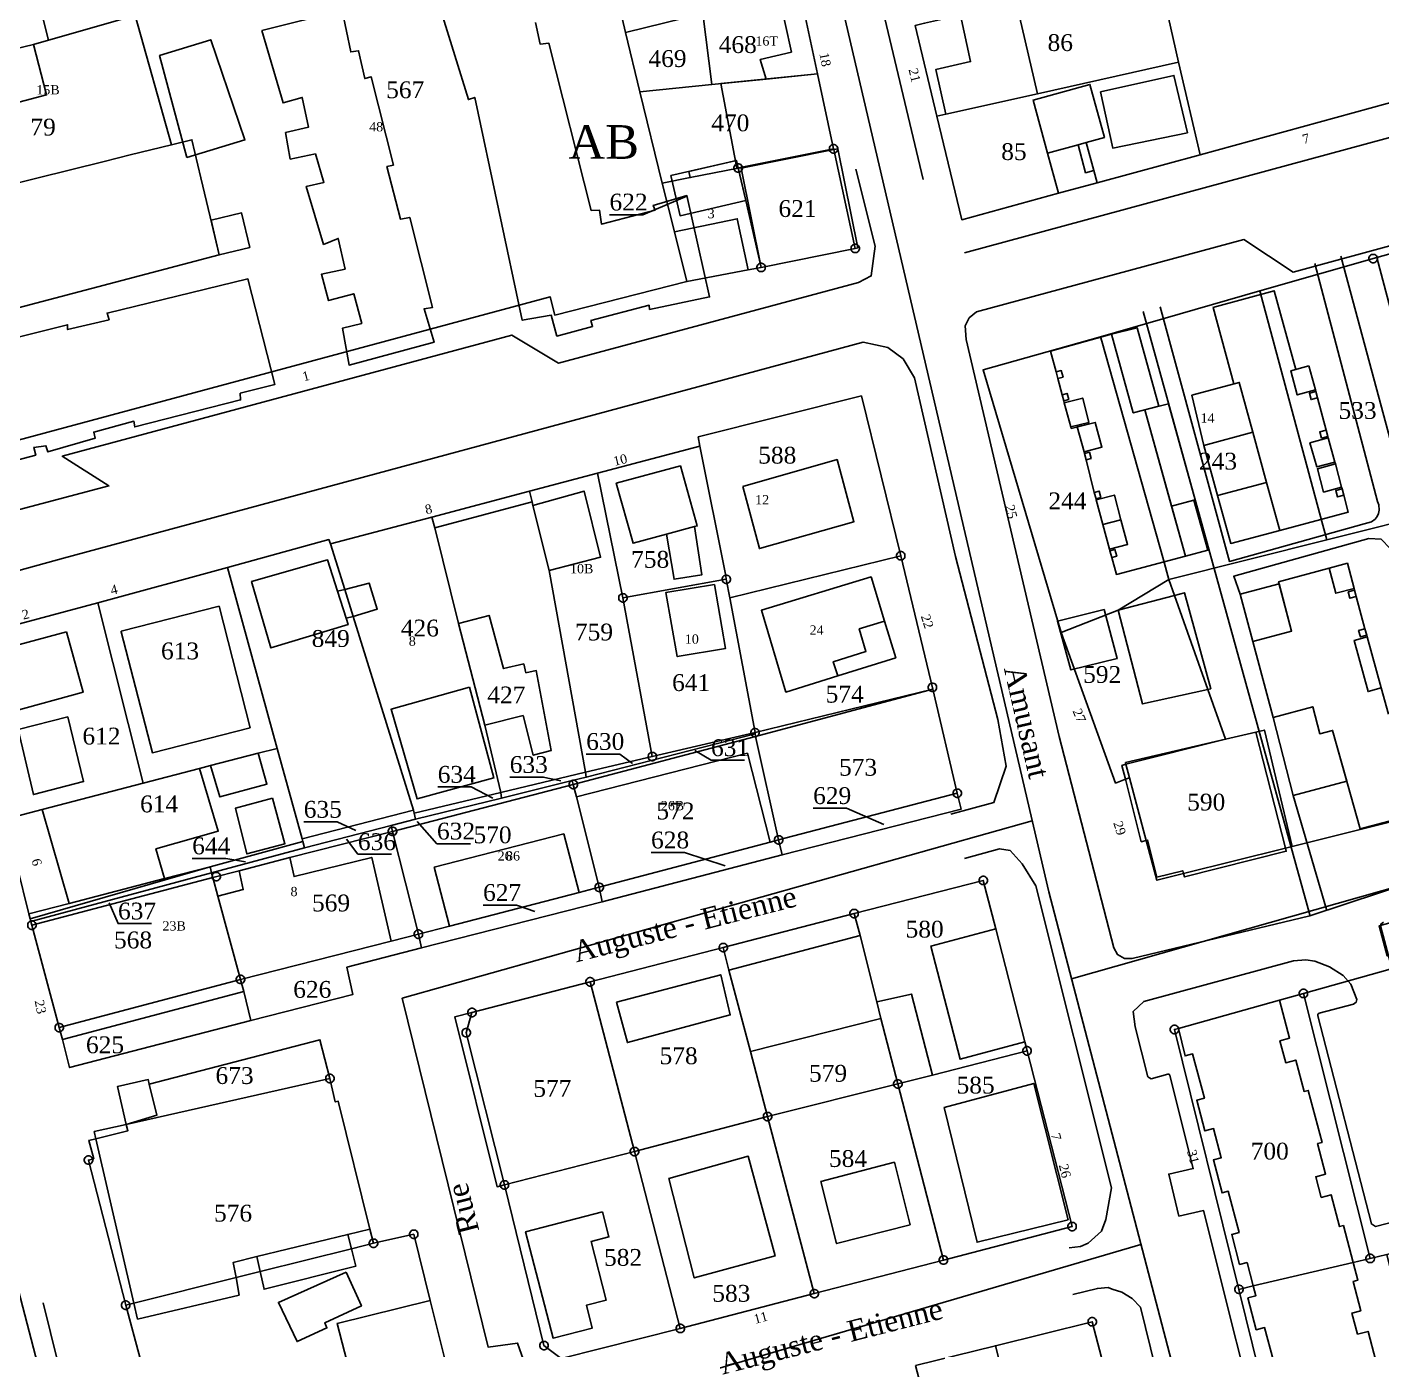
# Model space of a CAD drawing. Extents: x 351895 to 352714, y 545172 to 545744.
# Drawn here: x 352239.9 to 352401, y 545318.1 to 545475.4 of the extents above; entities that cross this region are included whole.
import ezdxf

# ---------------------------------------------------------------- set-up
doc = ezdxf.new("R2010")
doc.units = 0
doc.linetypes.add('CONTINU', pattern=[0])
doc.layers.get('0').update_dxf_attribs({"linetype": 'CONTINU'})
for name, color, linetype in [('1PARCELLE', 7, 'CONTINU'), ('1ZONCOMM', 7, 'CONTINU'), ('3BATIDUR', 7, 'CONTINU'), ('3BATILEGER', 7, 'CONTINU'), ('3BORNE', 7, 'CONTINU'), ('3FLECHEPAR', 7, 'CONTINU'), ('3LIEUDITTEX', 7, 'CONTINU'), ('3NUMVOIE', 7, 'CONTINU'), ('3PARCELLETEX', 7, 'CONTINU'), ('3SENTIER', 7, 'CONTINU'), ('3TOPOLINE', 7, 'CONTINU'), ('3ZONCOMMTEX', 7, 'CONTINU')]:
    doc.layers.add(name, color=color, linetype=linetype)
doc.styles.get("Standard").update_dxf_attribs({"font": 'Times New Roman'})

# ---------------------------------------------------------------- blocks, each defined once
blk = doc.blocks.new('BORLIPRO')
blk.add_lwpolyline([(-0.07, 0.5), (-0.19, 0.47), (-0.31, 0.4), (-0.4, 0.31), (-0.47, 0.19), (-0.5, 0.07), (-0.5, -0.07), (-0.47, -0.19), (-0.4, -0.31), (-0.31, -0.4), (-0.19, -0.47), (-0.07, -0.5), (0.07, -0.5), (0.19, -0.47), (0.31, -0.4), (0.4, -0.31), (0.47, -0.19), (0.5, -0.07), (0.5, 0.07), (0.47, 0.19), (0.4, 0.31), (0.31, 0.4), (0.19, 0.47), (0.07, 0.5)], close=True)

msp = doc.modelspace()

# ---------------------------------------------------------------- linework, layer by layer
at = {"layer": '1PARCELLE'}
for points in [[(352231.26, 545518.46), (352237.01, 545495.45), (352242.45, 545473.86), (352252.02, 545476.6), (352246.4, 545500.67), (352245.94, 545502.62), (352245.58, 545504.16), (352241.56, 545521.36), (352231.89, 545518.64), (352231.26, 545518.46)], [(352376.76, 545471.25), (352374.31, 545482.19), (352371.57, 545493.89), (352368.36, 545507.94), (352368.23, 545508.48), (352373.28, 545509.71), (352378.2, 545510.9), (352390.06, 545513.78), (352400.08, 545516.21), (352406.07, 545517.66), (352413.63, 545490.24), (352406.39, 545488.31), (352411.69, 545469.11), (352379.34, 545460.23), (352376.76, 545471.25)], [(352237.01, 545495.45), (352229.55, 545493.53), (352216.46, 545490.22), (352214.14, 545489.63), (352219.29, 545468.33), (352229.14, 545470.6), (352230.41, 545470.9), (352240.67, 545473.35), (352242.45, 545473.86), (352237.01, 545495.45)], [(352252.74, 545476.81), (352257.06, 545461.41), (352259.48, 545462.01), (352260.56, 545457.48), (352261.66, 545452.86), (352262.74, 545448.33), (352226.47, 545438.76), (352230.12, 545423.94), (352302.07, 545443.34), (352302.63, 545441.16), (352318.34, 545445.14), (352316.85, 545451.06), (352315.39, 545456.84), (352312.75, 545467.73), (352311.04, 545474.78), (352309.09, 545483.17), (352307.26, 545490.92), (352295.65, 545487.88), (352282.42, 545484.48), (352271.81, 545481.76), (352263.63, 545479.66), (352252.74, 545476.81)], [(352309.09, 545483.17), (352311.04, 545474.78), (352320.21, 545477.05), (352320.1, 545477.94), (352329.06, 545480.24), (352331.49, 545480.86), (352329.64, 545488.24), (352309.09, 545483.17)], [(352374.31, 545482.19), (352358.65, 545478.62), (352357.48, 545478.36), (352350.85, 545476.84), (352346.6, 545475.87), (352345.48, 545475.62), (352348.05, 545464.81), (352349.12, 545465.05), (352360.01, 545467.49), (352376.76, 545471.25), (352374.31, 545482.19)], [(352321.3, 545468.59), (352327.76, 545469.23), (352333.85, 545469.84), (352331.73, 545479.89), (352329.27, 545479.28), (352320.21, 545477.05), (352321.3, 545468.59)], [(352252.02, 545476.6), (352242.45, 545473.86), (352240.67, 545473.35), (352230.41, 545470.9), (352229.14, 545470.6), (352219.29, 545468.33), (352223.09, 545452.92), (352232.83, 545455.42), (352249.04, 545459.43), (352252.15, 545460.2), (352257.06, 545461.41), (352252.74, 545476.81), (352252.02, 545476.6)], [(352311.04, 545474.78), (352312.75, 545467.73), (352321.3, 545468.59), (352320.21, 545477.05), (352311.04, 545474.78)], [(352376.76, 545471.25), (352360.01, 545467.49), (352349.12, 545465.05), (352348.05, 545464.81), (352351.01, 545452.49), (352362.52, 545455.64), (352367.1, 545456.89), (352379.34, 545460.23), (352376.76, 545471.25)], [(352312.75, 545467.73), (352315.39, 545456.84), (352318.74, 545457.51), (352324.43, 545458.65), (352335.77, 545460.93), (352333.85, 545469.84), (352327.76, 545469.23), (352321.3, 545468.59), (352312.75, 545467.73)], [(352257.06, 545461.41), (352252.15, 545460.2), (352249.04, 545459.43), (352232.83, 545455.42), (352223.09, 545452.92), (352226.47, 545438.76), (352262.74, 545448.33), (352261.66, 545452.86), (352260.56, 545457.48), (352259.48, 545462.01), (352257.06, 545461.41)], [(352324.43, 545458.65), (352325.32, 545454.78), (352327.15, 545446.83), (352338.35, 545449.09), (352335.79, 545460.85), (352335.77, 545460.93), (352324.43, 545458.65)], [(352315.39, 545456.84), (352316.85, 545451.06), (352318.34, 545445.14), (352325.63, 545446.54), (352327.15, 545446.83), (352325.32, 545454.78), (352324.43, 545458.65), (352318.74, 545457.51), (352315.39, 545456.84)], [(352400.36, 545448), (352408.34, 545417.9), (352408.52, 545417.23), (352422.4, 545420.94), (352419.2, 545433.46), (352418.45, 545436.42), (352415.74, 545447.04), (352415.49, 545448.01), (352414.49, 545451.94), (352400.36, 545448)], [(352386.45, 545444.06), (352386.65, 545443.3), (352393.83, 545416.61), (352394.41, 545414.43), (352408.34, 545417.9), (352400.36, 545448), (352386.45, 545444.06)], [(352367.5, 545438.58), (352367.65, 545438.06), (352374.98, 545412.04), (352375.63, 545409.71), (352394.41, 545414.43), (352393.83, 545416.61), (352386.65, 545443.3), (352386.45, 545444.06), (352367.5, 545438.58)], [(352367.5, 545438.58), (352353.54, 545434.63), (352362.83, 545403.42), (352369.6, 545406.04), (352375.63, 545409.71), (352374.98, 545412.04), (352367.65, 545438.06), (352367.5, 545438.58)], [(352319.86, 545425.57), (352322.95, 545410.13), (352323.02, 545409.73), (352323.43, 545407.52), (352343.76, 545412.53), (352339.09, 545431.54), (352319.69, 545426.66), (352319.86, 545425.57)], [(352307.69, 545422.35), (352310.73, 545407.52), (352323.02, 545409.73), (352322.95, 545410.13), (352319.86, 545425.57), (352307.69, 545422.35)], [(352299.6, 545420.21), (352299.92, 545418.95), (352300.03, 545418.51), (352301.96, 545410.79), (352306.26, 545386.78), (352314.22, 545388.64), (352310.73, 545407.52), (352307.69, 545422.35), (352299.6, 545420.21)], [(352288, 545417.12), (352288.37, 545415.87), (352291.19, 545404.46), (352294.29, 545392.38), (352296.2, 545384.35), (352306.26, 545386.78), (352301.96, 545410.79), (352300.03, 545418.51), (352299.92, 545418.95), (352299.6, 545420.21), (352288, 545417.12)], [(352275.96, 545413.93), (352277.65, 545408.52), (352278.64, 545405.32), (352285.84, 545382.26), (352285.91, 545381.92), (352296.2, 545384.35), (352294.29, 545392.38), (352291.19, 545404.46), (352288.37, 545415.87), (352288, 545417.12), (352275.96, 545413.93)], [(352375.63, 545409.71), (352376.31, 545407.81), (352380.26, 545396.64), (352382.37, 545390.71), (352385.99, 545391.56), (352387, 545391.8), (352390.29, 545377.96), (352417.04, 545384.63), (352416.25, 545387.94), (352414.83, 545393.26), (352410.97, 545408.09), (352408.52, 545417.23), (352408.34, 545417.9), (352394.41, 545414.43), (352375.63, 545409.71)], [(352263.71, 545411.14), (352269.63, 545389.62), (352272.59, 545378.85), (352285.84, 545382.26), (352278.64, 545405.32), (352277.65, 545408.52), (352275.96, 545413.93), (352275.78, 545414.45), (352263.71, 545411.14)], [(352323.43, 545407.52), (352326.43, 545391.49), (352347.58, 545396.66), (352343.76, 545412.53), (352323.43, 545407.52)], [(352248.28, 545406.92), (352253.67, 545385.48), (352260.39, 545387.24), (352261.7, 545387.58), (352267.37, 545389.03), (352269.63, 545389.62), (352263.71, 545411.14), (352248.28, 545406.92)], [(352310.73, 545407.52), (352314.22, 545388.64), (352326.43, 545391.49), (352323.43, 545407.52), (352323.02, 545409.73), (352310.73, 545407.52)], [(352375.63, 545409.71), (352369.6, 545406.04), (352362.83, 545403.42), (352369.29, 545385.49), (352370.46, 545385.94), (352370.94, 545386.12), (352370.53, 545387.72), (352370.48, 545387.92), (352382.37, 545390.71), (352380.26, 545396.64), (352376.31, 545407.81), (352375.63, 545409.71)], [(352248.28, 545406.92), (352231.84, 545402.54), (352237.31, 545381.21), (352241.67, 545382.33), (352253.67, 545385.48), (352248.28, 545406.92)], [(352326.43, 545391.49), (352326.46, 545391.34), (352326.5, 545391.04), (352329.24, 545378.73), (352350.48, 545384.28), (352347.58, 545396.66), (352326.43, 545391.49)], [(352304.71, 545385.78), (352304.83, 545385.32), (352326.5, 545391.04), (352326.46, 545391.34), (352306.36, 545386.18), (352304.71, 545385.78)], [(352306.26, 545386.78), (352306.36, 545386.18), (352326.46, 545391.34), (352326.43, 545391.49), (352314.22, 545388.64), (352306.26, 545386.78)], [(352382.37, 545390.71), (352370.48, 545387.92), (352370.53, 545387.72), (352370.94, 545386.12), (352372.95, 545378.66), (352374.22, 545373.94), (352377.37, 545374.73), (352389.48, 545377.76), (352390.29, 545377.96), (352387, 545391.8), (352385.99, 545391.56), (352382.37, 545390.71)], [(352253.67, 545385.48), (352241.67, 545382.33), (352237.31, 545381.21), (352240.1, 545369.94), (352240.25, 545369.36), (352261.64, 545375.52), (352272.67, 545378.56), (352272.59, 545378.85), (352269.63, 545389.62), (352267.37, 545389.03), (352261.7, 545387.58), (352260.39, 545387.24), (352253.67, 545385.48)], [(352304.83, 545385.32), (352305.2, 545383.87), (352307.91, 545373.09), (352328.23, 545378.46), (352329.24, 545378.73), (352326.5, 545391.04), (352304.83, 545385.32)], [(352296.2, 545384.35), (352296.31, 545383.7), (352304.71, 545385.78), (352306.36, 545386.18), (352306.26, 545386.78), (352296.2, 545384.35)], [(352286.06, 545381.18), (352283.16, 545380.43), (352283.33, 545379.75), (352304.83, 545385.32), (352304.71, 545385.78), (352296.31, 545383.7), (352286.06, 545381.18)], [(352283.33, 545379.75), (352286.41, 545367.52), (352290.09, 545368.47), (352305.54, 545372.48), (352307.91, 545373.09), (352305.2, 545383.87), (352304.83, 545385.32), (352283.33, 545379.75)], [(352296.2, 545384.35), (352285.91, 545381.92), (352286.06, 545381.18), (352296.31, 545383.7), (352296.2, 545384.35)], [(352329.24, 545378.73), (352329.64, 545376.97), (352350.93, 545382.38), (352350.48, 545384.28), (352329.24, 545378.73)], [(352272.59, 545378.85), (352272.67, 545378.56), (352272.88, 545377.79), (352283.16, 545380.43), (352286.06, 545381.18), (352285.91, 545381.92), (352285.84, 545382.26), (352272.59, 545378.85)], [(352272.88, 545377.79), (352261.83, 545374.81), (352261.98, 545374.27), (352265.11, 545375.07), (352271.12, 545376.62), (352283.33, 545379.75), (352283.16, 545380.43), (352272.88, 545377.79)], [(352272.67, 545378.56), (352261.64, 545375.52), (352240.25, 545369.36), (352240.34, 545369.02), (352261.83, 545374.81), (352272.88, 545377.79), (352272.67, 545378.56)], [(352261.98, 545374.27), (352262.58, 545372.05), (352265.26, 545362.14), (352283.16, 545366.69), (352286.41, 545367.52), (352283.33, 545379.75), (352271.12, 545376.62), (352265.11, 545375.07), (352261.98, 545374.27)], [(352307.91, 545373.09), (352308.25, 545371.37), (352329.64, 545376.97), (352329.24, 545378.73), (352328.23, 545378.46), (352307.91, 545373.09)], [(352261.83, 545374.81), (352240.34, 545369.02), (352240.46, 545368.59), (352261.98, 545374.27), (352261.83, 545374.81)], [(352261.98, 545374.27), (352240.46, 545368.59), (352243.71, 545356.4), (352265.26, 545362.14), (352262.58, 545372.05), (352261.98, 545374.27)], [(352338.21, 545369.97), (352338.93, 545367.36), (352340.91, 545359.45), (352341.4, 545357.5), (352343.41, 545349.7), (352347.52, 545350.75), (352358.77, 545353.64), (352358.49, 545354.71), (352355.05, 545368.14), (352353.57, 545373.91), (352338.21, 545369.97)], [(352286.41, 545367.52), (352286.77, 545365.91), (352308.25, 545371.37), (352307.91, 545373.09), (352305.54, 545372.48), (352290.09, 545368.47), (352286.41, 545367.52)], [(352322.66, 545365.92), (352323.3, 545363.24), (352325.88, 545353.57), (352327.92, 545345.82), (352343.41, 545349.7), (352341.4, 545357.5), (352340.91, 545359.45), (352338.93, 545367.36), (352338.21, 545369.97), (352322.66, 545365.92)], [(352265.26, 545362.14), (352265.65, 545360.69), (352266.48, 545357.23), (352278.6, 545360.34), (352277.92, 545363.58), (352286.77, 545365.91), (352286.41, 545367.52), (352283.16, 545366.69), (352265.26, 545362.14)], [(352306.82, 545361.85), (352312.1, 545341.66), (352327.92, 545345.82), (352325.88, 545353.57), (352323.3, 545363.24), (352322.66, 545365.92), (352306.82, 545361.85)], [(352391.63, 545360.47), (352399.56, 545328.95), (352401.56, 545329.42), (352424.14, 545334.96), (352423.21, 545339.06), (352414.52, 545366.87), (352391.63, 545360.47)], [(352265.26, 545362.14), (352243.71, 545356.4), (352244.08, 545355), (352244.94, 545351.65), (352266.48, 545357.23), (352265.65, 545360.69), (352265.26, 545362.14)], [(352306.82, 545361.85), (352292.78, 545358.2), (352292.1, 545355.8), (352296.64, 545337.69), (352312.1, 545341.66), (352306.82, 545361.85)], [(352383.97, 545325.27), (352385.67, 545325.67), (352397.54, 545328.47), (352399.56, 545328.95), (352391.63, 545360.47), (352388.78, 545359.68), (352376.78, 545356.31), (352376.3, 545356.18), (352383.97, 545325.27)], [(352251.68, 545344.89), (352275.89, 545350.35), (352274.71, 545354.95), (352254.42, 545349.69), (352254.29, 545350.23), (352250.63, 545349.39), (352251.68, 545344.89)], [(352343.41, 545349.7), (352348.83, 545328.76), (352364.13, 545332.74), (352358.77, 545353.64), (352347.52, 545350.75), (352343.41, 545349.7)], [(352251.61, 545323.39), (352252.58, 545323.63), (352264.73, 545326.66), (352267.61, 545327.38), (352278.45, 545330.09), (352281.07, 545330.75), (352280.64, 545332.44), (352276.89, 545347.65), (352276.53, 545347.57), (352275.89, 545350.35), (352251.68, 545344.89), (352251.87, 545344.13), (352248.06, 545343.19), (352247.21, 545342.98), (352247.82, 545340.81), (352247.19, 545340.65), (352251.61, 545323.39)], [(352327.92, 545345.82), (352333.48, 545324.76), (352348.83, 545328.76), (352343.41, 545349.7), (352327.92, 545345.82)], [(352312.1, 545341.66), (352317.55, 545320.62), (352333.48, 545324.76), (352327.92, 545345.82), (352312.1, 545341.66)], [(352312.1, 545341.66), (352296.64, 545337.69), (352301.34, 545318.58), (352303.38, 545317.04), (352317.55, 545320.62), (352312.1, 545341.66)], [(352257.14, 545304.44), (352256.75, 545304.34), (352251.61, 545323.39), (352252.58, 545323.63), (352264.73, 545326.66), (352267.61, 545327.38), (352278.45, 545330.09), (352281.07, 545330.75), (352285.86, 545331.82), (352287.81, 545323.95), (352290.37, 545313.65), (352290.51, 545313.06), (352260.19, 545305.23), (352257.14, 545304.44)], [(352383.97, 545325.27), (352391.32, 545295.41), (352397.82, 545297.27), (352402.34, 545298.56), (352405.72, 545299.53), (352408.65, 545300.37), (352408.52, 545300.91), (352405.63, 545312.76), (352401.56, 545329.42), (352399.56, 545328.95), (352397.54, 545328.47), (352385.67, 545325.67), (352383.97, 545325.27)], [(352345.53, 545316.23), (352349.74, 545300.04), (352370.64, 545305.56), (352369.59, 545309.58), (352366.52, 545321.41), (352355.01, 545318.57), (352345.53, 545316.23)]]:
    msp.add_lwpolyline(points, close=True, dxfattribs=at)
at = {"layer": '1ZONCOMM'}
for points in [[(352384.33, 545284.56), (352361.37, 545372.57), (352331.26, 545501.67), (352289.41, 545670.44)], [(352277.59, 545178), (352271.47, 545200.33), (352266.76, 545216.98), (352250.94, 545278.65), (352237.38, 545330.92), (352220.22, 545398.08), (352203.94, 545465.25), (352194.02, 545514.85), (352190.88, 545530.58), (352172.77, 545614.71), (352166.71, 545637.04)], [(352508.7, 545403.23), (352364.07, 545362.21)], [(352359.4, 545381), (352284.49, 545359.89), (352294.7, 545318.41), (352298.21, 545318.88), (352301.4, 545309.79), (352372.31, 545330.62)]]:
    msp.add_lwpolyline(points, dxfattribs=at)
at = {"layer": '3BATIDUR'}
for points in [[(352321.3, 545468.59), (352327.76, 545469.23), (352327.05, 545471.56), (352330.75, 545472.45), (352329.27, 545479.28), (352320.21, 545477.05), (352321.3, 545468.59)], [(352349.12, 545465.05), (352360.01, 545467.49), (352357.48, 545478.36), (352350.85, 545476.84), (352352.06, 545471.31), (352347.92, 545470.35), (352349.12, 545465.05)], [(352267.78, 545475), (352277.36, 545477.4), (352278.36, 545472.47), (352279.29, 545472.6), (352280.04, 545469.29), (352280.79, 545469.51), (352283.44, 545458.99), (352282.66, 545458.83), (352284.29, 545452.56), (352285.38, 545452.78), (352288.09, 545442.07), (352287.09, 545441.92), (352288.28, 545437.92), (352278.17, 545435.21), (352277.39, 545439.61), (352279.67, 545440.14), (352278.73, 545443.7), (352275.73, 545442.88), (352274.89, 545446.01), (352277.7, 545446.63), (352276.89, 545450.28), (352275.14, 545449.56), (352273.08, 545456.46), (352275.17, 545456.93), (352274.17, 545460.33), (352271.18, 545459.71), (352270.62, 545462.86), (352273.33, 545463.51), (352272.61, 545467.04), (352270.33, 545466.39), (352267.78, 545475)], [(352240.67, 545473.35), (352230.41, 545470.9), (352232, 545464.67), (352242.21, 545467.34), (352240.67, 545473.35)], [(352258.89, 545459.89), (352255.65, 545472.05), (352261.73, 545473.9), (352265.78, 545462), (352258.89, 545459.89)], [(352324.28, 545458.62), (352322.36, 545468.69), (352333.85, 545469.84), (352335.77, 545460.93), (352324.28, 545458.62)], [(352361.21, 545460.42), (352364.83, 545461.41), (352365.8, 545461.67), (352367.97, 545462.27), (352366.24, 545468.59), (352359.49, 545466.74), (352361.21, 545460.42)], [(352367.49, 545467.73), (352368.96, 545461.03), (352377.84, 545462.84), (352376.24, 545469.67), (352367.49, 545467.73)], [(352327.15, 545446.83), (352338.35, 545449.09), (352335.79, 545460.85), (352324.78, 545458.64), (352327.15, 545446.83)], [(352338.35, 545449.09), (352338.64, 545449.15), (352336.27, 545460.95), (352335.79, 545460.85), (352338.35, 545449.09)], [(352362.52, 545455.64), (352367.1, 545456.89), (352366.71, 545458.35), (352365.74, 545458.08), (352364.83, 545461.41), (352361.21, 545460.42), (352362.52, 545455.64)], [(352316.43, 545457.75), (352324.22, 545459.55), (352325.32, 545454.78), (352317.53, 545452.98), (352316.43, 545457.75)], [(352318.74, 545457.51), (352324.43, 545458.65), (352324.22, 545459.55), (352318.57, 545458.25), (352318.74, 545457.51)], [(352220.85, 545452.4), (352223.09, 545452.92), (352232.83, 545455.42), (352233.1, 545452.7), (352234.98, 545452.99), (352237.89, 545438.3), (352244.71, 545440), (352244.71, 545439.43), (352249.63, 545440.61), (352249.4, 545441.4), (352266.14, 545445.45), (352269.35, 545432.92), (352265.23, 545431.86), (352265.27, 545431.06), (352252.69, 545427.85), (352252.58, 545428.53), (352247.81, 545427.24), (352248, 545426.52), (352242.36, 545424.89), (352242.13, 545425.61), (352240.69, 545425.42), (352240.92, 545424.48), (352228.12, 545421.11), (352220.85, 545452.4)], [(352262.74, 545448.33), (352261.76, 545452.44), (352265.39, 545453.31), (352266.37, 545449.2), (352262.74, 545448.33)], [(352318.34, 545445.14), (352325.63, 545446.54), (352324.32, 545452.62), (352316.85, 545451.06), (352318.34, 545445.14)], [(352380.87, 545442.07), (352388.17, 545444.06), (352390.73, 545434.7), (352390.12, 545434.54), (352390.9, 545431.67), (352393.05, 545432.25), (352393.1, 545432.06), (352392.35, 545431.86), (352392.55, 545431.1), (352393.31, 545431.31), (352394.33, 545427.48), (352393.58, 545427.27), (352393.78, 545426.52), (352394.54, 545426.72), (352394.59, 545426.54), (352392.41, 545425.96), (352393.23, 545423.09), (352395.38, 545423.68), (352395.44, 545423.47), (352393.29, 545422.88), (352394.03, 545420.11), (352396.17, 545420.68), (352396.22, 545420.48), (352395.47, 545420.28), (352395.67, 545419.53), (352396.42, 545419.73), (352396.95, 545417.73), (352388.82, 545415.55), (352387.25, 545421.26), (352385.61, 545427.23), (352384, 545433.14), (352383.37, 545432.97), (352380.88, 545442.07), (352380.87, 545442.07)], [(352361.57, 545436.88), (352368.83, 545438.89), (352371.4, 545429.54), (352372.77, 545429.89), (352377.6, 545412.48), (352369.39, 545410.32), (352368.84, 545412.34), (352369.43, 545412.5), (352369.22, 545413.28), (352368.63, 545413.12), (352368.58, 545413.3), (352370.72, 545413.88), (352369.93, 545416.81), (352369.15, 545419.75), (352367, 545419.17), (352366.97, 545419.29), (352367.56, 545419.45), (352367.35, 545420.22), (352366.77, 545420.06), (352365.79, 545423.92), (352366.39, 545424.08), (352366.18, 545424.85), (352365.6, 545424.69), (352365.55, 545424.88), (352367.68, 545425.45), (352366.88, 545428.39), (352364.03, 545427.67), (352363.98, 545427.85), (352366.12, 545428.4), (352365.4, 545431.28), (352363.2, 545430.72), (352363.14, 545430.97), (352363.73, 545431.12), (352363.54, 545431.84), (352362.95, 545431.69), (352362.45, 545433.63), (352363.05, 545433.78), (352362.84, 545434.56), (352362.25, 545434.41), (352361.57, 545436.88)], [(352324.97, 545420.78), (352326.96, 545413.39), (352338.18, 545416.58), (352336.18, 545423.97), (352324.97, 545420.78)], [(352315.89, 545415.09), (352319.22, 545415.99), (352319.56, 545416.08), (352317.57, 545423.22), (352309.94, 545421.16), (352311.93, 545414.02), (352315.89, 545415.09)], [(352300.03, 545418.51), (352301.96, 545410.79), (352308.07, 545412.36), (352306.1, 545420.22), (352300.03, 545418.51)], [(352288.37, 545415.87), (352291.19, 545404.46), (352294.82, 545405.44), (352296.54, 545399.11), (352298.93, 545399.67), (352299.2, 545398.61), (352300.43, 545398.87), (352302.19, 545389.35), (352300.06, 545388.8), (352298.86, 545393.51), (352294.29, 545392.38), (352296.2, 545384.35), (352306.26, 545386.78), (352301.96, 545410.79), (352300.03, 545418.51), (352299.92, 545418.95), (352288.37, 545415.87)], [(352276.8, 545408.3), (352275.62, 545412.03), (352266.58, 545409.45), (352268.86, 545401.56), (352278.06, 545404.34), (352277.81, 545405.11), (352276.8, 545408.3)], [(352321.6, 545409.11), (352315.81, 545408.14), (352317.19, 545400.54), (352322.94, 545401.5), (352321.6, 545409.11)], [(352341.83, 545404.75), (352340.22, 545410.02), (352327.19, 545406.05), (352330.11, 545396.31), (352336.27, 545398.26), (352335.74, 545399.93), (352339.61, 545401.13), (352338.82, 545403.82), (352341.83, 545404.75)], [(352369.6, 545406.04), (352372.51, 545394.9), (352380.26, 545396.64), (352376.31, 545407.81), (352369.6, 545406.04)], [(352380.26, 545396.64), (352380.62, 545396.72), (352377.49, 545408.12), (352376.31, 545407.81), (352380.26, 545396.64)], [(352251.06, 545403.56), (352262.71, 545406.52), (352266.41, 545392.07), (352254.79, 545389.09), (352251.09, 545403.5), (352251.06, 545403.56)], [(352367.96, 545406.14), (352369.5, 545400.29), (352363.98, 545398.95), (352362.38, 545404.74), (352367.96, 545406.14)], [(352244.56, 545403.48), (352236.45, 545401.3), (352238.21, 545394), (352246.56, 545396.3), (352244.56, 545403.48)], [(352292.47, 545396.88), (352283.17, 545394.28), (352286.26, 545383.61), (352295.38, 545386.1), (352292.47, 545396.88)], [(352347.58, 545396.66), (352326.5, 545391.04), (352329.24, 545378.73), (352350.48, 545384.28), (352347.58, 545396.66)], [(352244.73, 545393.35), (352238.81, 545391.88), (352240.64, 545384.13), (352246.6, 545385.66), (352244.73, 545393.35)], [(352372.95, 545378.66), (352373.1, 545378.7), (352374.21, 545374.3), (352377.29, 545375.07), (352377.37, 545374.73), (352389.48, 545377.76), (352385.99, 545391.56), (352382.37, 545390.71), (352370.53, 545387.72), (352370.94, 545386.12), (352372.95, 545378.66)], [(352305.2, 545383.87), (352307.91, 545373.09), (352328.23, 545378.46), (352325.52, 545389.03), (352305.2, 545383.87)], [(352253.67, 545385.48), (352241.67, 545382.33), (352244.89, 545371.18), (352256.22, 545374.12), (352255.21, 545377.65), (352262.62, 545379.76), (352260.39, 545387.24), (352253.67, 545385.48)], [(352370.46, 545385.94), (352370.94, 545386.12), (352370.53, 545387.72), (352370.04, 545387.6), (352370.46, 545385.94)], [(352370.46, 545385.94), (352372.34, 545378.51), (352372.95, 545378.66), (352370.94, 545386.12), (352370.46, 545385.94)], [(352269.05, 545383.68), (352264.65, 545382.5), (352266, 545377.06), (352270.54, 545378.28), (352269.05, 545383.68)], [(352290.09, 545368.47), (352305.54, 545372.48), (352303.7, 545379.45), (352288.29, 545375.5), (352290.09, 545368.47)], [(352265.26, 545362.14), (352283.16, 545366.69), (352280.87, 545376.64), (352271.64, 545374.37), (352271.12, 545376.62), (352265.11, 545375.07), (352265.59, 545372.82), (352262.58, 545372.05), (352265.26, 545362.14)], [(352377.37, 545374.73), (352377.48, 545374.32), (352389.58, 545377.38), (352389.48, 545377.76), (352377.37, 545374.73)], [(352240.1, 545369.94), (352240.25, 545369.36), (352261.64, 545375.52), (352256.22, 545374.12), (352244.89, 545371.18), (352240.1, 545369.94)], [(352240.25, 545369.36), (352240.34, 545369.02), (352261.83, 545374.81), (352261.64, 545375.52), (352240.25, 545369.36)], [(352240.34, 545369.02), (352240.46, 545368.59), (352261.98, 545374.27), (352261.83, 545374.81), (352240.34, 545369.02)], [(352240.46, 545368.59), (352243.71, 545356.4), (352265.26, 545362.14), (352262.58, 545372.05), (352261.98, 545374.27), (352240.46, 545368.59)], [(352404.63, 545369.6), (352400.62, 545368.52), (352401.59, 545364.94), (352405.63, 545366.09), (352404.63, 545369.6)], [(352323.3, 545363.24), (352325.88, 545353.57), (352341.4, 545357.5), (352340.91, 545359.45), (352338.93, 545367.36), (352323.3, 545363.24)], [(352355.05, 545368.14), (352347.35, 545366.11), (352350.81, 545352.63), (352358.49, 545354.71), (352355.05, 545368.14)], [(352243.71, 545356.4), (352244.08, 545355), (352265.65, 545360.69), (352265.26, 545362.14), (352243.71, 545356.4)], [(352309.98, 545359.41), (352311.26, 545354.62), (352323.48, 545357.91), (352322.36, 545362.69), (352309.98, 545359.41)], [(352306.82, 545361.85), (352292.78, 545358.2), (352292.1, 545355.8), (352296.64, 545337.69), (352312.1, 545341.66), (352306.82, 545361.85)], [(352343.41, 545349.7), (352347.52, 545350.75), (352345.05, 545360.4), (352340.91, 545359.45), (352341.4, 545357.5), (352343.41, 545349.7)], [(352388.78, 545359.68), (352376.78, 545356.31), (352377.57, 545353.03), (352378.46, 545353.27), (352379.85, 545348), (352378.95, 545347.76), (352379.91, 545344.12), (352380.95, 545344.4), (352381.87, 545340.92), (352380.92, 545340.67), (352381.96, 545336.74), (352382.7, 545336.94), (352383.99, 545332.05), (352383.1, 545331.81), (352384.04, 545328.23), (352384.93, 545328.46), (352385.67, 545325.67), (352397.54, 545328.47), (352396.39, 545332.85), (352395.93, 545332.73), (352394.93, 545336.52), (352393.74, 545336.2), (352393.09, 545338.66), (352394.27, 545338.97), (352393.32, 545342.6), (352393.84, 545342.74), (352392.21, 545348.94), (352391.7, 545348.81), (352390.72, 545352.54), (352389.52, 545352.23), (352388.83, 545354.84), (352389.98, 545355.14), (352388.78, 545359.68)], [(352292.78, 545358.2), (352290.74, 545357.68), (352295.77, 545337.47), (352296.64, 545337.69), (352292.1, 545355.8), (352292.78, 545358.2)], [(352252.58, 545323.63), (352264.73, 545326.66), (352264.4, 545328.48), (352267.22, 545329.17), (352278.01, 545331.8), (352280.64, 545332.44), (352276.89, 545347.65), (352276.53, 545347.57), (352275.89, 545350.35), (352251.68, 545344.89), (352251.87, 545344.13), (352248.06, 545343.19), (352252.58, 545323.63)], [(352251.68, 545344.89), (352255.32, 545346), (352254.42, 545349.69), (352254.29, 545350.23), (352250.63, 545349.39), (352251.68, 545344.89)], [(352348.92, 545346.92), (352352.83, 545330.87), (352363.66, 545333.55), (352359.56, 545349.76), (352348.92, 545346.92)], [(352248.06, 545343.19), (352251.87, 545344.13), (352251.68, 545344.89), (352247.87, 545344.03), (352248.06, 545343.19)], [(352316.17, 545338.47), (352319.21, 545326.63), (352328.81, 545329.25), (352325.62, 545341.1), (352316.17, 545338.47)], [(352334.24, 545338.09), (352336.13, 545330.72), (352344.86, 545332.96), (352343, 545340.39), (352334.24, 545338.09)], [(352308.3, 545334.48), (352309.07, 545331.51), (352306.94, 545330.96), (352308.74, 545323.99), (352306.38, 545323.38), (352307.08, 545320.67), (352302.43, 545319.48), (352299.16, 545332.13), (352308.3, 545334.48)], [(352252.58, 545323.63), (352253.02, 545321.73), (352265.1, 545324.58), (352264.73, 545326.66), (352252.58, 545323.63)], [(352355.01, 545318.57), (352358, 545306.71), (352369.59, 545309.58), (352366.52, 545321.41), (352355.01, 545318.57)]]:
    msp.add_lwpolyline(points, close=True, dxfattribs=at)
for points in [[(352300.33, 545475.96), (352300.88, 545473.4), (352301.9, 545473.51), (352306.97, 545453.58), (352307.95, 545453.62), (352308.16, 545451.98), (352314.55, 545453.65), (352314.34, 545454.21), (352318.33, 545455.37), (352321.02, 545443.31), (352313.89, 545441.84), (352313.85, 545442.33), (352306.93, 545440.51), (352307.11, 545439.78), (352302.88, 545438.66), (352302.21, 545441.14), (352298.75, 545440.55), (352293.12, 545467.04), (352292.36, 545466.8), (352289.11, 545477.25)], [(352401.74, 545393.68), (352400.86, 545396.83), (352399.32, 545396.38), (352397.66, 545402.46), (352399.21, 545402.87), (352399.15, 545403.08), (352398.4, 545402.87), (352398.19, 545403.63), (352398.95, 545403.83), (352397.91, 545407.68), (352397.16, 545407.48), (352396.95, 545408.23), (352397.71, 545408.43), (352397.65, 545408.64), (352395.47, 545408.06), (352394.7, 545411.05), (352394.7, 545411.05), (352388.68, 545409.43), (352390.23, 545403.57), (352385.61, 545402.35), (352388.02, 545393.31), (352392.73, 545394.56), (352393.58, 545391.36), (352395.1, 545391.76), (352398.36, 545380.04), (352404.37, 545381.62)], [(352400.23, 545316.77), (352399.31, 545320.27), (352398.07, 545319.94), (352397.4, 545322.45), (352398.44, 545322.73), (352397.53, 545326.21), (352398.1, 545326.36), (352397.54, 545328.47), (352397.54, 545328.47), (352385.67, 545325.67), (352385.98, 545324.5), (352385.04, 545324.25), (352386.03, 545320.47), (352387.02, 545320.73), (352388.07, 545316.76)]]:
    msp.add_lwpolyline(points, dxfattribs=at)
at = {"layer": '3BATILEGER'}
for points in [[(352333.85, 545469.84), (352331.73, 545479.89), (352329.27, 545479.28), (352330.75, 545472.45), (352327.05, 545471.56), (352327.76, 545469.23), (352333.85, 545469.84)], [(352366.71, 545458.35), (352365.8, 545461.67), (352364.83, 545461.41), (352365.74, 545458.08), (352366.71, 545458.35)], [(352371.4, 545429.54), (352374.42, 545430.31), (352371.86, 545439.65), (352368.83, 545438.89), (352371.4, 545429.54)], [(352392.27, 545435.12), (352390.12, 545434.54), (352390.9, 545431.67), (352393.05, 545432.25), (352392.27, 545435.12)], [(352362.25, 545434.41), (352362.84, 545434.56), (352363.05, 545433.78), (352362.45, 545433.63), (352362.25, 545434.41)], [(352378.35, 545431.62), (352384, 545433.14), (352385.61, 545427.23), (352379.77, 545425.64), (352378.35, 545431.62)], [(352362.95, 545431.69), (352363.54, 545431.84), (352363.73, 545431.12), (352363.14, 545430.97), (352362.95, 545431.69)], [(352393.1, 545432.06), (352392.35, 545431.86), (352392.55, 545431.1), (352393.3, 545431.31), (352393.1, 545432.06)], [(352363.2, 545430.72), (352365.4, 545431.28), (352366.12, 545428.4), (352363.98, 545427.85), (352363.2, 545430.72)], [(352378.74, 545419.2), (352375.95, 545418.43), (352372.77, 545429.89), (352375.59, 545430.61), (352378.74, 545419.2)], [(352364.75, 545427.85), (352366.88, 545428.39), (352367.68, 545425.45), (352365.55, 545424.88), (352364.75, 545427.85)], [(352379.77, 545425.64), (352385.61, 545427.23), (352387.25, 545421.26), (352381.41, 545419.68), (352379.77, 545425.64)], [(352394.59, 545426.54), (352392.41, 545425.96), (352393.23, 545423.09), (352395.38, 545423.68), (352394.59, 545426.54)], [(352394.33, 545427.48), (352393.58, 545427.27), (352393.78, 545426.52), (352394.54, 545426.72), (352394.33, 545427.48)], [(352365.6, 545424.69), (352366.18, 545424.85), (352366.39, 545424.08), (352365.79, 545423.92), (352365.6, 545424.69)], [(352395.44, 545423.47), (352393.29, 545422.88), (352394.03, 545420.11), (352396.17, 545420.68), (352395.44, 545423.47)], [(352366.97, 545419.29), (352366.77, 545420.06), (352367.35, 545420.22), (352367.56, 545419.45), (352366.97, 545419.29)], [(352381.41, 545419.68), (352387.25, 545421.26), (352388.82, 545415.55), (352382.98, 545413.99), (352381.41, 545419.68)], [(352396.22, 545420.49), (352395.47, 545420.28), (352395.67, 545419.53), (352396.42, 545419.73), (352396.22, 545420.48), (352396.22, 545420.49)], [(352367, 545419.17), (352369.15, 545419.75), (352369.93, 545416.81), (352367.8, 545416.24), (352367, 545419.17)], [(352377.6, 545412.48), (352380.27, 545413.2), (352378.6, 545419.16), (352375.95, 545418.43), (352377.6, 545412.48)], [(352315.89, 545415.09), (352316.8, 545409.74), (352320.12, 545410.28), (352319.22, 545415.99), (352315.89, 545415.09)], [(352367.8, 545416.24), (352369.93, 545416.81), (352370.72, 545413.88), (352368.58, 545413.3), (352367.8, 545416.24)], [(352368.84, 545412.34), (352369.43, 545412.5), (352369.22, 545413.28), (352368.63, 545413.12), (352368.84, 545412.34)], [(352397.65, 545408.64), (352395.47, 545408.06), (352394.7, 545411.05), (352396.86, 545411.64), (352397.65, 545408.64)], [(352277.65, 545408.52), (352278.64, 545405.32), (352281.52, 545406.16), (352280.56, 545409.27), (352277.65, 545408.52)], [(352390.22, 545403.57), (352388.74, 545409.2), (352384.12, 545407.98), (352385.61, 545402.35), (352390.22, 545403.57)], [(352277.65, 545408.52), (352276.8, 545408.3), (352277.81, 545405.11), (352278.64, 545405.32), (352277.65, 545408.52)], [(352397.91, 545407.68), (352397.71, 545408.43), (352396.95, 545408.23), (352397.16, 545407.48), (352397.91, 545407.68)], [(352341.83, 545404.75), (352338.82, 545403.82), (352339.61, 545401.13), (352335.74, 545399.93), (352336.27, 545398.26), (352343.16, 545400.39), (352341.83, 545404.75)], [(352400.86, 545396.83), (352399.32, 545396.38), (352397.66, 545402.46), (352399.21, 545402.87), (352400.86, 545396.83)], [(352399.15, 545403.08), (352398.4, 545402.87), (352398.19, 545403.63), (352398.95, 545403.83), (352399.15, 545403.08)], [(352388.02, 545393.31), (352392.73, 545394.56), (352393.58, 545391.36), (352395.1, 545391.76), (352396.78, 545385.72), (352390.4, 545384.03), (352388.02, 545393.31)], [(352261.7, 545387.58), (352262.81, 545383.84), (352268.41, 545385.38), (352267.37, 545389.03), (352261.7, 545387.58)], [(352267.61, 545327.38), (352278.45, 545330.09), (352278.01, 545331.8), (352267.22, 545329.17), (352267.61, 545327.38)], [(352267.61, 545327.38), (352268.06, 545325.29), (352278.98, 545328.04), (352278.45, 545330.09), (352267.61, 545327.38)], [(352277.82, 545327.33), (352269.76, 545323.71), (352271.98, 545319.06), (352275.54, 545320.69), (352275.28, 545321.3), (352279.63, 545323.29), (352277.82, 545327.33)], [(352290.37, 545313.65), (352287.81, 545323.95), (352276.75, 545321.21), (352279.39, 545310.93), (352290.37, 545313.65)]]:
    msp.add_lwpolyline(points, close=True, dxfattribs=at)
at = {"layer": '3FLECHEPAR'}
for points in [[(352318.31, 545455.29), (352313.1, 545453.1), (352309.13, 545453.1)], [(352311.88, 545387.83), (352310.34, 545388.94), (352306.36, 545388.94)], [(352319.29, 545389.36), (352321.2, 545388.2), (352325.17, 545388.2)], [(352295.26, 545383.71), (352292.68, 545385.03), (352288.71, 545385.03)], [(352303.36, 545385.75), (352301.25, 545386.2), (352297.27, 545386.2)], [(352341.73, 545380.58), (352337.32, 545382.5), (352333.34, 545382.5)], [(352278.97, 545379.86), (352276.75, 545380.87), (352272.78, 545380.87)], [(352286.28, 545380.9), (352288.62, 545378.28), (352292.6, 545378.28)], [(352277.85, 545378.83), (352279.22, 545377.02), (352283.2, 545377.02)], [(352322.89, 545375.65), (352318.05, 545377.22), (352314.07, 545377.22)], [(352265.86, 545376.12), (352263.5, 545376.52), (352259.52, 545376.52)], [(352249.64, 545371.24), (352250.7, 545368.77), (352254.68, 545368.77)], [(352300.26, 545370.21), (352298.07, 545370.97), (352294.1, 545370.97)]]:
    msp.add_lwpolyline(points, dxfattribs=at)
at = {"layer": '3SENTIER'}
for points in [[(352325.1, 545546.94), (352457.61, 545581.89), (352481.8, 545490.84), (352482.3, 545488.69), (352481.96, 545486.38), (352480.35, 545484), (352478.32, 545483.07), (352351.34, 545448.58)], [(352201.19, 545515.4), (352200.29, 545515.06), (352198.22, 545513.08), (352197.78, 545510.59), (352217.35, 545422.21), (352218.06, 545418.25), (352219.21, 545415.97), (352220.81, 545414.77), (352223.1, 545414.07), (352225.04, 545414.36), (352249.61, 545420.83), (352244.06, 545424.37), (352297.51, 545438.78), (352303.07, 545435.45), (352338.72, 545445.02)], [(352339.3, 545437.94), (352244.22, 545412.26), (352225.51, 545407.09), (352223.5, 545405.7), (352222.31, 545403.48), (352222.36, 545400.86), (352237.62, 545340.38)], [(352298.37, 545266.22), (352267.34, 545258.31), (352263.88, 545257.73), (352261.83, 545257.87), (352259.56, 545259.05), (352258.31, 545261.31), (352250.38, 545289.01), (352241.8, 545323.67)]]:
    msp.add_lwpolyline(points, dxfattribs=at)
at = {"layer": '3TOPOLINE'}
for points in [[(352346.42, 545457.28), (352325.1, 545546.94)], [(352352.78, 545441.55), (352384.56, 545450.13), (352390.41, 545446.26), (352443.8, 545460.81), (352446.46, 545466.71), (352478.95, 545475.79), (352482.1, 545476.39), (352483.82, 545476.31), (352485.76, 545475), (352486.7, 545473.18), (352497.36, 545432.49), (352532.89, 545300.37)], [(352338.72, 545445.02), (352340.25, 545445.82), (352340.72, 545449.34), (352338.4, 545458.51)], [(352384.12, 545407.98), (352383.35, 545410.1), (352399.39, 545414.57), (352400.87, 545414.52), (352401.94, 545413.38), (352410.99, 545378.76), (352414.5, 545379.68), (352396.07, 545448.15)], [(352374.59, 545442.15), (352382.84, 545411.85), (352398.84, 545416.31), (352399.71, 545416.55), (352400.14, 545416.89), (352400.38, 545417.2), (352400.54, 545417.56), (352400.63, 545417.97), (352400.6, 545418.57), (352400.45, 545419), (352392.98, 545447.28)], [(352352.78, 545441.55), (352351.88, 545440.82), (352351.41, 545439.88), (352351.54, 545438.25), (352362.6, 545391.04)], [(352372.56, 545441.59), (352392.38, 545369.8)], [(352349.73, 545381.79), (352354.81, 545383.16), (352356.3, 545387.49), (352355.3, 545393.07), (352350.25, 545412.43), (352345.38, 545433.7), (352344.05, 545435.94), (352342.22, 545437.32), (352339.3, 545437.94)], [(352362.6, 545391.04), (352369.08, 545365.91), (352369.54, 545365.08), (352370.35, 545364.62), (352371.28, 545364.63), (352392.41, 545369.7), (352404.98, 545373.87)], [(352394.39, 545370.45), (352390.4, 545384.03)], [(352363.77, 545330.19), (352365.13, 545330.36), (352366.05, 545330.78), (352367.64, 545332.2), (352368.12, 545333.58), (352368.81, 545337.33), (352359.83, 545373.26), (352358.2, 545375.9), (352356.76, 545377.48), (352355.48, 545377.66), (352351.33, 545376.51)], [(352401.13, 545368.93), (352400.84, 545368.71), (352400.82, 545368.34), (352402.28, 545362.86)], [(352415.03, 545336.56), (352400.19, 545332.73), (352399.71, 545333.05), (352393.33, 545357.8), (352393.34, 545357.99), (352393.51, 545358.12), (352397.6, 545359.18), (352397.89, 545359.41), (352397.96, 545359.74), (352397.25, 545361.57), (352396.36, 545362.6), (352394.72, 545363.64), (352392.98, 545364.3), (352391.92, 545364.46), (352390.46, 545364.36), (352372.65, 545359.5), (352371.4, 545358.31), (352371.62, 545356.49), (352373.15, 545350.56), (352373.52, 545350.32), (352375.5, 545350.87), (352375.66, 545350.85), (352375.73, 545350.69), (352378.53, 545339.63), (352375.61, 545338.98), (352376.83, 545333.99), (352379.75, 545334.64), (352387.55, 545303.49)], [(352298.37, 545266.22), (352370.63, 545284.39), (352376.65, 545286.01), (352378.32, 545286.98), (352379.71, 545288.9), (352380.1, 545291.23), (352372.25, 545323.15), (352371.27, 545324.18), (352370.06, 545324.93), (352368.88, 545325.31), (352368.42, 545325.47), (352367.13, 545325.39), (352364.23, 545324.65)]]:
    msp.add_lwpolyline(points, dxfattribs=at)

# ---------------------------------------------------------------- block references
at = {"layer": '3BORNE'}
for p in [(352335.77, 545460.93), (352324.43, 545458.65), (352338.35, 545449.09), (352399.92, 545447.88), (352327.15, 545446.83), (352343.76, 545412.53), (352323.02, 545409.73), (352310.73, 545407.52), (352347.52, 545396.88), (352326.43, 545391.49), (352314.22, 545388.64), (352304.83, 545385.32), (352350.48, 545384.28), (352283.33, 545379.75), (352329.24, 545378.73), (352262.38, 545374.37), (352307.91, 545373.09), (352353.57, 545373.91), (352338.21, 545369.97), (352240.46, 545368.59), (352286.41, 545367.52), (352322.66, 545365.92), (352265.26, 545362.14), (352306.82, 545361.85), (352391.63, 545360.47), (352292.78, 545358.2), (352243.71, 545356.4), (352292.1, 545355.8), (352376.3, 545356.18), (352358.77, 545353.64), (352275.89, 545350.35), (352343.41, 545349.7), (352327.92, 545345.82), (352247.19, 545340.65), (352312.1, 545341.66), (352296.64, 545337.69), (352364.13, 545332.74), (352285.86, 545331.82), (352281.07, 545330.75), (352348.83, 545328.76), (352399.56, 545328.95), (352333.48, 545324.76), (352383.97, 545325.27), (352251.61, 545323.39), (352366.52, 545321.41), (352317.55, 545320.62), (352301.34, 545318.58)]:
    msp.add_blockref('BORLIPRO', p, dxfattribs=at)

# ---------------------------------------------------------------- texts
at = {"layer": '3LIEUDITTEX'}
msp.add_text('AB', height=4, dxfattribs=at).set_placement((352304.25, 545459.75))
at = {"layer": '3NUMVOIE'}
for s, p in [('16T', (352326.48, 545473.21)), ('15B', (352240.99, 545467.41)), ('48', (352280.56, 545463.01)), ('3', (352320.8, 545452.68)), ('14', (352379.4, 545428.37)), ('12', (352326.45, 545418.65)), ('10B', (352304.44, 545410.44)), ('24', (352332.92, 545403.14)), ('8', (352285.27, 545401.82)), ('10', (352318.09, 545402.07)), ('26B', (352315.24, 545382.26)), ('26', (352295.83, 545376.28)), ('86', (352296.83, 545376.28)), ('8', (352271.21, 545372.04)), ('23B', (352255.99, 545367.95))]:
    msp.add_text(s, height=1.1, dxfattribs=at).set_placement(p)
for s, rotation, p in [('18', 280.9, (352334.08, 545472.26)), ('21', 284.1, (352344.67, 545470.37)), ('7', 14.7, (352391.67, 545461.51)), ('1', 14.7, (352272.78, 545433.26)), ('10', 13.4, (352309.72, 545423.21)), ('8', 13.4, (352287.34, 545417.45)), ('25', 284.6, (352356.16, 545418.44)), ('4', 13.4, (352249.94, 545407.87)), ('2', 13.4, (352239.44, 545404.93)), ('22', 287.5, (352346.13, 545405.35)), ('27', 293.1, (352364.16, 545394.06)), ('29', 287.8, (352369.01, 545380.75)), ('6', 286.1, (352240.4, 545376.33)), ('23', 281.3, (352240.78, 545359.58)), ('7', 284.3, (352361.6, 545343.69)), ('31', 285.1, (352377.78, 545341.71)), ('26', 284.4, (352362.54, 545340.03)), ('11', 14.9, (352326.44, 545321.16))]:
    msp.add_text(s, height=1.1, rotation=rotation, dxfattribs=at).set_placement(p)
at = {"layer": '3PARCELLETEX'}
for s, p in [('468', (352322.11, 545472.33)), ('86', (352361.21, 545472.57)), ('469', (352313.76, 545470.67)), ('567', (352282.58, 545466.96)), ('79', (352240.28, 545462.52)), ('470', (352321.23, 545463.02)), ('85', (352355.7, 545459.6)), ('622', (352309.13, 545453.6)), ('621', (352329.22, 545452.83)), ('533', (352395.8, 545428.81)), ('588', (352326.81, 545423.49)), ('243', (352379.21, 545422.78)), ('244', (352361.31, 545418.06)), ('758', (352311.7, 545411.1)), ('426', (352284.32, 545402.93)), ('759', (352305.02, 545402.46)), ('849', (352273.72, 545401.69)), ('613', (352255.81, 545400.21)), ('592', (352365.44, 545397.41)), ('641', (352316.57, 545396.44)), ('427', (352294.6, 545394.97)), ('574', (352334.83, 545395.06)), ('612', (352246.47, 545390.08)), ('630', (352306.36, 545389.44)), ('631', (352321.2, 545388.7)), ('633', (352297.27, 545386.7)), ('573', (352336.42, 545386.37)), ('634', (352288.71, 545385.53)), ('629', (352333.34, 545383)), ('614', (352253.32, 545382.01)), ('635', (352272.78, 545381.37)), ('572', (352314.71, 545381.17)), ('590', (352377.81, 545382.23)), ('632', (352288.62, 545378.78)), ('570', (352292.96, 545378.33)), ('644', (352259.52, 545377.02)), ('636', (352279.22, 545377.52)), ('628', (352314.07, 545377.72)), ('627', (352294.1, 545371.47)), ('569', (352273.76, 545370.23)), ('637', (352250.7, 545369.27)), ('580', (352344.33, 545367.11)), ('568', (352250.22, 545365.83)), ('626', (352271.53, 545359.95)), ('625', (352246.89, 545353.36)), ('578', (352315.08, 545352.05)), ('673', (352262.29, 545349.7)), ('579', (352332.85, 545349.97)), ('577', (352300.07, 545348.17)), ('585', (352350.39, 545348.56)), ('584', (352335.22, 545339.83)), ('700', (352385.36, 545340.71)), ('576', (352262.11, 545333.33)), ('582', (352308.48, 545328.07)), ('583', (352321.35, 545323.8))]:
    msp.add_text(s, height=2, dxfattribs=at).set_placement(p)
at = {"layer": '3ZONCOMMTEX'}
for s, rotation, p in [('Amusant', 282.9, (352356, 545399.14)), ('Auguste - Etienne', 14.3, (352305.17, 545364.15)), ('Rue', 104.3, (352293.67, 545332.23)), ('Auguste - Etienne', 14.3, (352322.55, 545315.11))]:
    msp.add_text(s, height=2.5, rotation=rotation, dxfattribs=at).set_placement(p)

doc.saveas('drawing.dxf')
